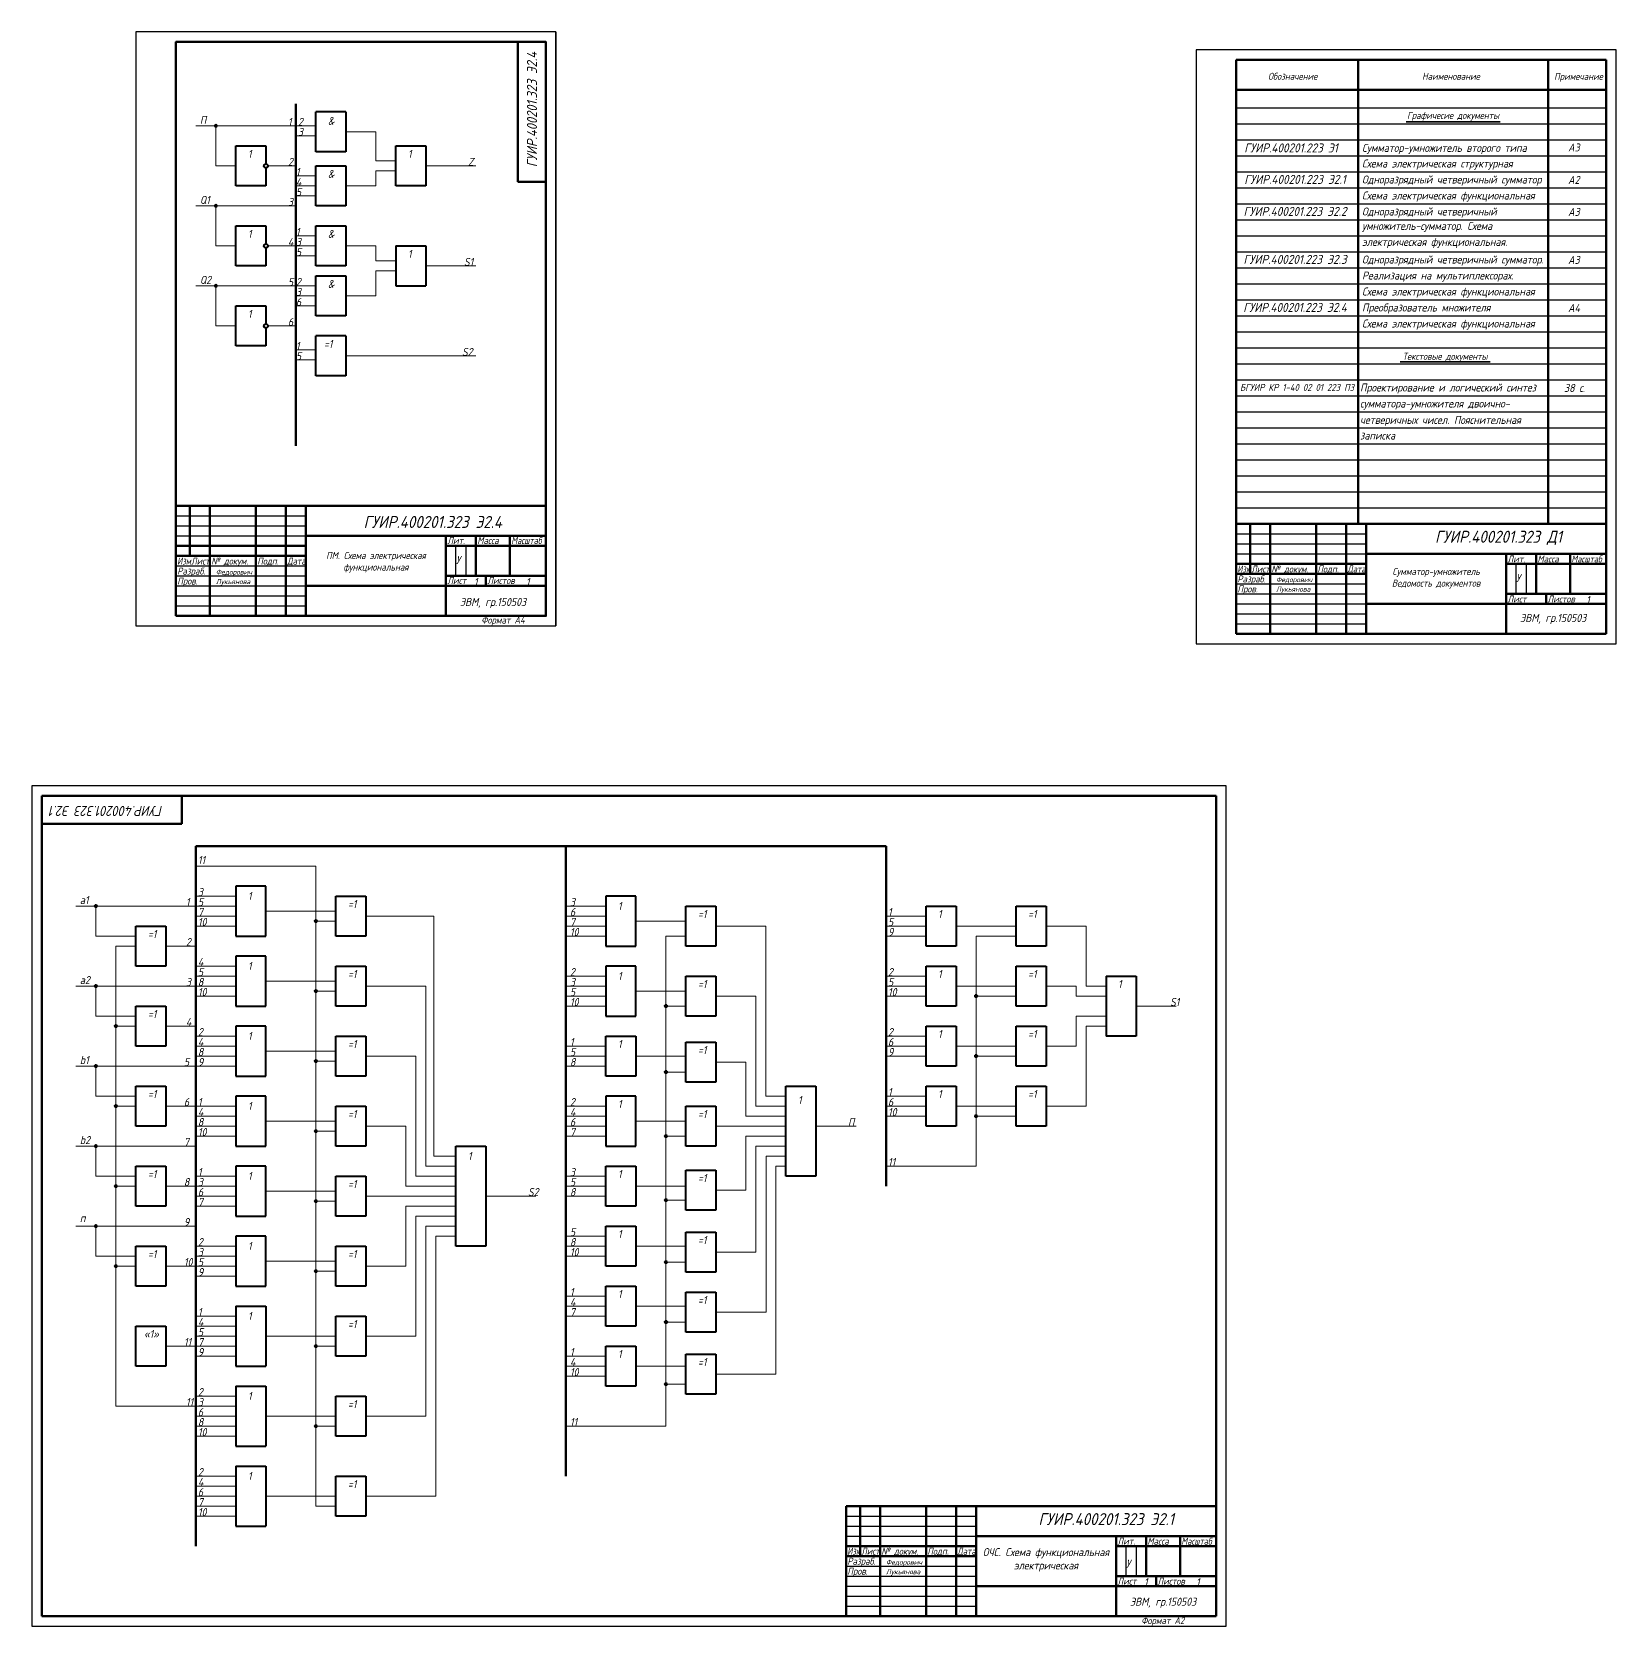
# Model space of a CAD drawing. Header units: millimetres. Extents: x 0 to 1290, y 0 to 797.
# Drawn here: x 498 to 1290, y 0 to 797 of the extents above; entities that cross this region are included whole.
import ezdxf

# ---------------------------------------------------------------- set-up
doc = ezdxf.new("R2010")
doc.units = ezdxf.units.MM
doc.header["$LTSCALE"] = 0.5
doc.layers.get('0').update_dxf_attribs({"lineweight": 60})
doc.layers.get('Defpoints').update_dxf_attribs({"color": 5})
doc.layers.add('4-текст', color=7, linetype='Continuous', true_color=0x00ad00)
doc.layers.add('провода', color=122, linetype='Continuous', lineweight=15)
doc.layers.add('фигуры', color=7, linetype='Continuous', lineweight=40)
doc.styles.get("Standard").update_dxf_attribs({"font": 'isocpeui.ttf', "width": 0.9})

msp = doc.modelspace()

# ---------------------------------------------------------------- linework, layer by layer
for p, q in [((741, 792), (741, 722)), ((1100, 783), (1285, 783)), ((1100, 783), (1100, 496.04)), ((1161, 768), (1161, 783)), ((1285, 783), (1284.96, 496.04)), ((1100, 768), (1285, 767.97)), ((1161, 768), (1161, 551.04)), ((1256.01, 767.98), (1256, 551.04)), ((741, 722), (755, 722)), ((1100, 496.04), (1284.96, 496.04)), ((1285, 496.04), (1100, 496.04)), ((503, 415), (503, 401)), ((573, 401), (573, 415)), ((503, 401), (573, 401)), ((1040, 45), (1040, 40))]:
    msp.add_line(p, q)
at = {"lineweight": 60}
for p, q in [((1256, 768), (1256, 783)), ((1090, 60), (905, 60)), ((905, 5), (905, 60)), ((912, 60), (912, 35)), ((922, 5), (922, 60)), ((945, 60), (945, 5)), ((960, 5), (960, 60)), ((970, 60), (970, 5)), ((905, 40), (970, 40)), ((970, 45), (1090, 45)), ((1040, 5), (1040, 45)), ((1040, 40), (1090, 40)), ((1055, 45), (1055, 25)), ((1072, 25), (1072, 45)), ((905, 35), (970, 35)), ((1040, 25), (1090, 25)), ((1060, 20), (1060, 25)), ((970, 20), (1090, 20))]:
    msp.add_line(p, q, dxfattribs=at)
at = {"lineweight": 50}
for p, q in [((630, 761), (630, 590)), ((765, 390), (765, 75))]:
    msp.add_line(p, q, dxfattribs=at)
at = {"color": 7, "linetype": 'Continuous', "lineweight": -3}
for p, q in [((1100, 758.96), (1285, 758.96)), ((1100, 751), (1285, 751)), ((1100, 743), (1285, 743)), ((1100, 735), (1285, 735)), ((1100, 727), (1285, 727)), ((1100, 719.04), (1285, 719.04)), ((1100, 711.04), (1285, 711.04)), ((1100, 703.04), (1285, 703.04)), ((1100, 695.04), (1285, 695.04)), ((1100, 687.04), (1285, 687.04)), ((1100, 679.04), (1285, 679.04)), ((1100, 671.04), (1285, 671.04)), ((1100, 663.04), (1285, 663.04)), ((1100, 655.04), (1285, 655.04)), ((1100, 647.04), (1285, 647.04)), ((1100, 639.04), (1285, 639.04)), ((1100, 631.04), (1285, 631.04)), ((1100, 623.04), (1285, 623.04)), ((1100, 615.04), (1285, 615.04)), ((1100, 607.04), (1285, 607.04)), ((1100, 599.04), (1285, 599.04)), ((1100, 591.04), (1285, 591.04)), ((1100, 583.04), (1285, 583.04)), ((1100, 575.04), (1285, 575.04)), ((1100, 567.04), (1285, 567.04)), ((1100, 559.04), (1285, 559.04)), ((570, 555), (635, 555)), ((570, 550), (635, 550)), ((1100, 551.04), (1285, 551.04)), ((570, 545), (635, 545)), ((1100, 546.04), (1165, 546.04)), ((710, 525), (710, 540)), ((715, 540), (715, 525)), ((1100, 541.04), (1165, 541.04)), ((1100, 536.04), (1165, 536.04)), ((570, 530), (635, 530)), ((1240, 516.04), (1240, 531.04)), ((1245, 531.04), (1245, 516.04)), ((570, 525), (635, 525)), ((570, 520), (635, 520)), ((1100, 521.04), (1165, 521.04)), ((570, 515), (635, 515)), ((1100, 516.04), (1165, 516.04)), ((1100, 511.04), (1165, 511.04)), ((570, 510), (635, 510)), ((1100, 506.04), (1165, 506.04)), ((1100, 501.04), (1165, 501.04))]:
    msp.add_line(p, q, dxfattribs=at)
at = {"lineweight": 35}
for p, q in [((1185, 752), (1232, 752)), ((1182, 632), (1227, 632))]:
    msp.add_line(p, q, dxfattribs=at)
at = {"color": 7, "linetype": 'Continuous', "lineweight": 60}
for p, q in [((755, 560), (570, 560)), ((570, 505), (570, 560)), ((577, 560), (577, 535)), ((587, 505), (587, 560)), ((610, 560), (610, 505)), ((625, 505), (625, 560)), ((635, 560), (635, 505)), ((1285, 551.04), (1100, 551.04)), ((1107, 551.04), (1107, 526.04)), ((1117, 496.04), (1117, 551.04)), ((1140, 551.04), (1140, 496.04)), ((1155, 496.04), (1155, 551.04)), ((1165, 551.04), (1165, 496.04)), ((635, 545), (755, 545)), ((705, 505), (705, 545)), ((720, 545), (720, 525)), ((737, 525), (737, 545)), ((570, 540), (635, 540)), ((570, 535), (635, 535)), ((705, 540), (755, 540)), ((1165, 536.04), (1285, 536.04)), ((1235, 496.04), (1235, 536.04)), ((1250, 536.04), (1250, 516.04)), ((1267, 516.04), (1267, 536.04)), ((1100, 531.04), (1165, 531.04)), ((1100, 526.04), (1165, 526.04)), ((1235, 531.04), (1285, 531.04)), ((635, 520), (755, 520)), ((705, 525), (755, 525)), ((725, 520), (725, 525)), ((1165, 511.04), (1285, 511.04)), ((1235, 516.04), (1285, 516.04)), ((1255, 511.04), (1255, 516.04))]:
    msp.add_line(p, q, dxfattribs=at)
at = {"color": 7, "linetype": 'Continuous'}
for p, q in [((705, 545), (705, 540)), ((1235, 536.04), (1235, 531.04))]:
    msp.add_line(p, q, dxfattribs=at)
at = {"lineweight": -3}
for p, q in [((905, 55), (970, 55)), ((905, 50), (970, 50)), ((905, 45), (970, 45)), ((1045, 25), (1045, 40)), ((1050, 40), (1050, 25)), ((905, 30), (970, 30)), ((905, 25), (970, 25)), ((905, 20), (970, 20)), ((905, 15), (970, 15)), ((905, 10), (970, 10))]:
    msp.add_line(p, q, dxfattribs=at)
at = {"color": 7, "linetype": 'Continuous', "lineweight": 60}
msp.add_lwpolyline([(570, 505), (755, 505), (755, 792), (570, 792)], close=True, dxfattribs=at)
for centre, radius in [((590, 750), 0.5), ((590, 710), 0.5), ((590, 670), 0.5), ((530, 360), 0.5), ((640, 352.5), 0.5), ((530, 320), 0.5), ((640, 317.5), 0.5), ((970, 315), 0.5), ((815, 310), 0.5), ((540, 300), 0.5), ((530, 280), 0.5), ((640, 282.5), 0.5), ((970, 285), 0.5), ((815, 277), 0.5), ((540, 260), 0.5), ((970, 255), 0.5), ((640, 247.5), 0.5), ((530, 240), 0.5), ((815, 245), 0.5), ((540, 220), 0.5), ((640, 212.5), 0.5), ((815, 213), 0.5), ((530, 200), 0.5), ((540, 180), 0.5), ((640, 177.5), 0.5), ((815, 182), 0.5), ((815, 152), 0.53), ((640, 140), 0.5), ((815, 121), 0.5), ((640, 100), 0.5)]:
    msp.add_circle(centre, radius)
at = {"layer": 'Defpoints'}
for p, q in [((760, 797), (760, 500)), ((1095, 420), (498, 420)), ((498, 420), (498, 0)), ((1095, 0), (1095, 420)), ((498, 0), (1095, 0))]:
    msp.add_line(p, q, dxfattribs=at)
for points in [[(550, 500), (760, 500), (760, 797), (550, 797)], [(1080, 491), (1290, 491), (1290, 788), (1080, 788)]]:
    msp.add_lwpolyline(points, close=True, dxfattribs=at)
at = {"layer": 'провода', "lineweight": 15}
for p, q in [((630, 750), (580, 750)), ((590, 750), (590, 730)), ((590, 730), (600, 730)), ((616, 730), (630, 730)), ((630, 725), (640, 725)), ((630, 720), (640, 720)), ((655, 720), (670, 720)), ((630, 710), (580, 710)), ((590, 710), (590, 690)), ((630, 715), (640, 715)), ((630, 695), (640, 695)), ((590, 690), (600, 690)), ((616, 690), (630, 690)), ((630, 690), (640, 690)), ((655, 690), (670, 690)), ((630, 685), (640, 685)), ((630, 670), (580, 670)), ((590, 670), (590, 650)), ((630, 670), (640, 670)), ((630, 665), (640, 665)), ((655, 665), (670, 665)), ((630, 660), (640, 660)), ((590, 650), (600, 650)), ((616, 650), (630, 650)), ((580, 360), (520, 360)), ((530, 360), (530, 345)), ((665, 355), (680, 355)), ((530, 345), (550, 345)), ((840, 350), (855, 350)), ((565, 340), (580, 340)), ((580, 320), (520, 320)), ((530, 320), (530, 305)), ((665, 320), (680, 320)), ((840, 315), (855, 315)), ((530, 305), (550, 305)), ((565, 300), (580, 300)), ((580, 280), (520, 280)), ((530, 280), (530, 265)), ((665, 285), (680, 285)), ((840, 282), (855, 282)), ((530, 265), (550, 265)), ((565, 260), (580, 260)), ((665, 250), (685, 250)), ((840, 250), (855, 250)), ((580, 240), (520, 240)), ((530, 240), (530, 225)), ((530, 225), (550, 225)), ((565, 220), (580, 220)), ((840, 218), (855, 218)), ((665, 215), (680, 215)), ((580, 200), (520, 200)), ((530, 200), (530, 185)), ((530, 185), (550, 185)), ((840, 187), (855, 187)), ((565, 180), (580, 180)), ((665, 180), (685, 180)), ((840, 157), (855, 157)), ((665, 145), (680, 145)), ((565, 140), (580, 140)), ((840, 126), (870, 126)), ((665, 105), (680, 105)), ((665, 65), (680, 65))]:
    msp.add_line(p, q, dxfattribs=at)
at = {"layer": 'провода'}
for p, q in [((630, 750), (640, 750)), ((630, 745), (640, 745)), ((655, 747), (670, 747)), ((670, 747), (670, 732.5)), ((670, 732.5), (680, 732.5)), ((670, 720), (670, 727.5)), ((670, 727.5), (680, 727.5)), ((695, 730), (720, 730)), ((670, 690), (670, 682.5)), ((680, 690), (680, 690)), ((680, 682.5), (670, 682.5)), ((680, 677.5), (670, 677.5)), ((670, 665), (670, 677.5)), ((695, 680), (720, 680)), ((630, 638), (640, 638)), ((630, 633), (640, 633)), ((655, 635), (720, 635)), ((580, 380), (640, 380)), ((640, 380), (640, 60)), ((580, 365), (600, 365)), ((580, 360), (600, 360)), ((765, 360), (785, 360)), ((580, 355), (600, 355)), ((615, 357.5), (650, 357.5)), ((650, 352.5), (640, 352.5)), ((680, 355), (699, 355)), ((699, 355), (699, 235)), ((765, 355), (785, 355)), ((800, 352.5), (825, 352.5)), ((945, 355), (925, 355)), ((580, 350), (600, 350)), ((765, 350), (785, 350)), ((765, 345), (785, 345)), ((815, 100), (815, 345)), ((815, 345), (825, 345)), ((865, 350), (855, 350)), ((865, 265), (865, 350)), ((945, 350), (925, 350)), ((945, 345), (925, 345)), ((960, 350), (970, 350)), ((970, 350), (990, 350)), ((970, 230), (970, 345)), ((970, 345), (990, 345)), ((1005, 350), (1020, 350)), ((1025, 350), (1020, 350)), ((1025, 320), (1025, 350)), ((540, 110), (540, 340)), ((540, 340), (550, 340)), ((580, 330), (600, 330)), ((580, 325), (600, 325)), ((580, 320), (600, 320)), ((615, 322.5), (650, 322.5)), ((680, 320), (695, 320)), ((695, 320), (695, 230)), ((785, 325), (765, 325)), ((785, 320), (765, 320)), ((945, 325), (925, 325)), ((945, 320), (925, 320)), ((960, 320), (990, 320)), ((1005, 320), (1020, 320)), ((1020, 320), (1020, 315)), ((1035, 320), (1025, 320)), ((580, 315), (600, 315)), ((650, 317.5), (640, 317.5)), ((785, 315), (765, 315)), ((785, 315), (765, 315)), ((800, 317.5), (825, 317.5)), ((860, 315), (855, 315)), ((860, 260), (860, 315)), ((945, 315), (925, 315)), ((970, 315), (990, 315)), ((1020, 315), (1035, 315)), ((785, 310), (765, 310)), ((815, 310), (825, 310)), ((1020, 290), (1020, 305)), ((1020, 305), (1035, 305)), ((1050, 310), (1070, 310)), ((540, 300), (550, 300)), ((580, 295), (600, 295)), ((945, 295), (925, 295)), ((1035, 300), (1025, 300)), ((1025, 300), (1025, 260)), ((580, 290), (600, 290)), ((615, 287.5), (650, 287.5)), ((785, 290), (765, 290)), ((945, 290), (925, 290)), ((960, 290), (990, 290)), ((1005, 290), (1020, 290)), ((580, 285), (600, 285)), ((580, 280), (600, 280)), ((650, 282.5), (640, 282.5)), ((680, 285), (690, 285)), ((690, 285), (690, 225)), ((785, 285), (765, 285)), ((785, 280), (765, 280)), ((800, 285), (825, 285)), ((855, 282), (855, 255)), ((945, 285), (925, 285)), ((970, 285), (990, 285)), ((815, 277), (825, 277)), ((865, 265), (875, 265)), ((945, 265), (925, 265)), ((540, 260), (550, 260)), ((580, 260), (600, 260)), ((785, 260), (765, 260)), ((875, 260), (860, 260)), ((945, 260), (925, 260)), ((960, 260), (990, 260)), ((1005, 260), (1020, 260)), ((1025, 260), (1020, 260)), ((580, 255), (600, 255)), ((580, 250), (600, 250)), ((615, 252.5), (650, 252.5)), ((650, 247.5), (640, 247.5)), ((685, 250), (685, 220)), ((785, 255), (765, 255)), ((785, 250), (765, 250)), ((800, 252.5), (825, 252.5)), ((875, 255), (855, 255)), ((855, 250), (875, 250)), ((890, 250), (910, 250)), ((945, 255), (925, 255)), ((970, 255), (990, 255)), ((580, 245), (600, 245)), ((785, 245), (765, 245)), ((815, 245), (825, 245)), ((875, 245), (855, 245)), ((855, 218), (855, 245)), ((860, 240), (860, 187)), ((860, 240), (875, 240)), ((699, 235), (705, 235)), ((710, 235), (705, 235)), ((865.01, 235), (865.01, 157)), ((865.01, 235), (875, 235)), ((580, 225), (600, 225)), ((690, 225), (705, 225)), ((695, 230), (705, 230)), ((710, 230), (705, 230)), ((710, 225), (705, 225)), ((765, 225), (785, 225)), ((870, 230), (870, 126)), ((870, 230), (875, 230)), ((970, 230), (925, 230)), ((540, 220), (550, 220)), ((580, 220), (600, 220)), ((615, 217.5), (650, 217.5)), ((685, 220), (705, 220)), ((705, 220), (710, 220)), ((785, 220), (765, 220)), ((800, 220), (825, 220)), ((580, 215), (600, 215)), ((580, 210), (600, 210)), ((650, 212.5), (640, 212.5)), ((680, 215), (710, 215)), ((685, 180), (685, 210)), ((685, 210), (705, 210)), ((710, 210), (705, 210)), ((725, 215), (750, 215)), ((785, 215), (765, 215)), ((815, 213), (825, 213)), ((690, 145), (690, 205)), ((690, 205), (705, 205)), ((695, 105), (695, 200)), ((695, 200), (705, 200)), ((710, 205), (705, 205)), ((710, 200), (705, 200)), ((700, 195), (710, 195)), ((700, 65), (700, 195)), ((765, 195), (785, 195)), ((580, 190), (600, 190)), ((580, 185), (600, 185)), ((785, 190), (765, 190)), ((785, 185), (765, 185)), ((800, 190), (825, 190)), ((860, 187), (855, 187)), ((540, 180), (550, 180)), ((580, 180), (600, 180)), ((615, 182.5), (650, 182.5)), ((650, 177.5), (640, 177.5)), ((815, 182), (825, 182)), ((580, 175), (600, 175)), ((765, 165), (785, 165)), ((785, 160), (765, 160)), ((800, 160), (825, 160)), ((580, 155), (600, 155)), ((785, 155), (765, 155)), ((815, 152), (825, 152)), ((865.01, 157), (855, 157)), ((580, 150), (600, 150)), ((580, 145), (600, 145)), ((615, 145), (650, 145)), ((680, 145), (690, 145)), ((580, 140), (600, 140)), ((650, 140), (640, 140)), ((580, 135), (600, 135)), ((765, 135), (785, 135)), ((785, 130), (765, 130)), ((800, 130), (825, 130)), ((785, 125), (765, 125)), ((815, 121), (825, 121)), ((580, 115), (600, 115)), ((580, 110), (540, 110)), ((580, 110), (600, 110)), ((580, 105), (600, 105)), ((615, 105), (650, 105)), ((680, 105), (695, 105)), ((580, 100), (600, 100)), ((650, 100), (640, 100)), ((765, 100), (815, 100)), ((580, 95), (600, 95)), ((580, 75), (600, 75)), ((580, 70), (600, 70)), ((580, 65), (600, 65)), ((615, 65), (650, 65)), ((680, 65), (700, 65)), ((580, 60), (600, 60)), ((640, 60), (650, 60)), ((580, 55), (600, 55))]:
    msp.add_line(p, q, dxfattribs=at)
at = {"layer": 'фигуры', "lineweight": 40}
for p, q in [((640, 737), (640, 757)), ((655, 757), (640, 757)), ((655, 757), (655, 737)), ((600, 740), (615, 740)), ((600, 720), (600, 740)), ((615, 740), (615, 731)), ((655, 737), (640, 737)), ((615, 729), (615, 720)), ((640, 730), (655, 730)), ((640, 710), (640, 730)), ((655, 730), (655, 710)), ((615, 720), (600, 720)), ((655, 710), (640, 710)), ((600, 700), (615, 700)), ((600, 680), (600, 700)), ((615, 700), (615, 691)), ((640, 700), (655, 700)), ((640, 680), (640, 700)), ((655, 700), (655, 680)), ((615, 689), (615, 680)), ((680, 690), (695, 690)), ((680, 690), (680, 670)), ((695, 690), (695, 670)), ((615, 680), (600, 680)), ((655, 680), (640, 680)), ((640, 675), (655, 675)), ((640, 655), (640, 675)), ((655, 675), (655, 655)), ((680, 670), (695, 670)), ((600, 660), (615, 660)), ((600, 640), (600, 660)), ((615, 660), (615, 651)), ((655, 655), (640, 655)), ((615, 649), (615, 640)), ((615, 640), (600, 640)), ((640, 625), (640, 645)), ((655, 645), (640, 645)), ((655, 645), (655, 625)), ((655, 625), (640, 625)), ((650, 365), (665, 365)), ((650, 345), (650, 365)), ((665, 365), (665, 354)), ((825, 360), (840, 360)), ((825, 340), (825, 360)), ((840, 360), (840, 349)), ((990, 360), (1005, 360)), ((990, 340), (990, 360)), ((1005, 360), (1005, 349)), ((665, 354), (665, 345)), ((550, 350), (565, 350)), ((550, 330), (550, 350)), ((565, 350), (565, 339)), ((665, 345), (650, 345)), ((840, 349), (840, 340)), ((1005, 349), (1005, 340)), ((565, 339), (565, 330)), ((840, 340), (825, 340)), ((1005, 340), (990, 340)), ((565, 330), (550, 330)), ((650, 330), (665, 330)), ((650, 310), (650, 330)), ((665, 330), (665, 319)), ((990, 330), (1005, 330)), ((990, 310), (990, 330)), ((1005, 330), (1005, 319)), ((665, 319), (665, 310)), ((825, 325), (840, 325)), ((825, 305), (825, 325)), ((840, 325), (840, 314)), ((1005, 319), (1005, 310)), ((840, 314), (840, 305)), ((550, 310), (565, 310)), ((550, 290), (550, 310)), ((565, 310), (565, 299)), ((665, 310), (650, 310)), ((840, 305), (825, 305)), ((1005, 310), (990, 310)), ((565, 299), (565, 290)), ((650, 295), (665, 295)), ((650, 275), (650, 295)), ((665, 295), (665, 284)), ((990, 300), (1005, 300)), ((990, 280), (990, 300)), ((1005, 300), (1005, 289)), ((565, 290), (550, 290)), ((825, 292), (840, 292)), ((825, 272), (825, 292)), ((840, 292), (840, 281)), ((1005, 289), (1005, 280)), ((665, 284), (665, 275)), ((840, 281), (840, 272)), ((1005, 280), (990, 280)), ((665, 275), (650, 275)), ((840, 272), (825, 272)), ((550, 270), (565, 270)), ((550, 250), (550, 270)), ((565, 270), (565, 259)), ((990, 270), (1005, 270)), ((990, 250), (990, 270)), ((1005, 270), (1005, 259)), ((565, 259), (565, 250)), ((650, 260), (665, 260)), ((650, 240), (650, 260)), ((665, 260), (665, 249)), ((825, 260), (840, 260)), ((825, 240), (825, 260)), ((840, 260), (840, 249)), ((1005, 259), (1005, 250)), ((565, 250), (550, 250)), ((665, 249), (665, 240)), ((840, 249), (840, 240)), ((1005, 250), (990, 250)), ((665, 240), (650, 240)), ((840, 240), (825, 240)), ((550, 230), (565, 230)), ((550, 210), (550, 230)), ((565, 230), (565, 219)), ((650, 225), (665, 225)), ((650, 205), (650, 225)), ((665, 225), (665, 214)), ((825, 228), (840, 228)), ((825, 208), (825, 228)), ((840, 228), (840, 217)), ((565, 219), (565, 210)), ((840, 217), (840, 208)), ((565, 210), (550, 210)), ((665, 214), (665, 205)), ((840, 208), (825, 208)), ((665, 205), (650, 205)), ((825, 197), (840, 197)), ((825, 177), (825, 197)), ((840, 197), (840, 186)), ((550, 190), (565, 190)), ((550, 170), (550, 190)), ((565, 190), (565, 179)), ((650, 190), (665, 190)), ((650, 170), (650, 190)), ((665, 190), (665, 179)), ((840, 186), (840, 177)), ((565, 179), (565, 170)), ((665, 179), (665, 170)), ((840, 177), (825, 177)), ((565, 170), (550, 170)), ((665, 170), (650, 170)), ((825, 167), (840, 167)), ((825, 147), (825, 167)), ((840, 167), (840, 156)), ((650, 155), (665, 155)), ((650, 135), (650, 155)), ((665, 155), (665, 144)), ((840, 156), (840, 147)), ((550, 150), (565, 150)), ((550, 130), (550, 150)), ((565, 150), (565, 139)), ((665, 144), (665, 135)), ((840, 147), (825, 147)), ((565, 139), (565, 130)), ((825, 136), (840, 136)), ((825, 116), (825, 136)), ((840, 136), (840, 125)), ((565, 130), (550, 130)), ((665, 135), (650, 135)), ((840, 125), (840, 116)), ((650, 115), (665, 115)), ((650, 95), (650, 115)), ((665, 115), (665, 104)), ((840, 116), (825, 116)), ((665, 104), (665, 95)), ((665, 95), (650, 95)), ((650, 75), (665, 75)), ((650, 55), (650, 75)), ((665, 75), (665, 64)), ((665, 64), (665, 55)), ((665, 55), (650, 55))]:
    msp.add_line(p, q, dxfattribs=at)
at = {"layer": 'фигуры'}
for p, q in [((680, 740), (695, 740)), ((680, 720), (680, 740)), ((695, 740), (695, 720)), ((695, 720), (680, 720)), ((600, 370), (600, 345)), ((615, 370), (600, 370)), ((615, 345), (615, 370)), ((785, 365), (785, 340)), ((800, 365), (785, 365)), ((800, 340), (800, 365)), ((945, 360), (960, 360)), ((945, 340), (945, 360)), ((960, 360), (960, 340)), ((600, 345), (615, 345)), ((600, 335), (600, 310)), ((615, 335), (600, 335)), ((615, 310), (615, 335)), ((785, 340), (800, 340)), ((960, 340), (945, 340)), ((785, 330), (785, 305)), ((800, 330), (785, 330)), ((800, 305), (800, 330)), ((945, 330), (960, 330)), ((945, 310), (945, 330)), ((960, 330), (960, 310)), ((1035, 325), (1035, 295)), ((1035, 325), (1050, 325)), ((1050, 325), (1050, 295)), ((600, 310), (615, 310)), ((785, 305), (800, 305)), ((960, 310), (945, 310)), ((600, 300), (600, 275)), ((615, 300), (600, 300)), ((615, 275), (615, 300)), ((785, 295), (800, 295)), ((785, 275), (785, 295)), ((800, 295), (800, 275)), ((945, 300), (960, 300)), ((945, 280), (945, 300)), ((960, 300), (960, 280)), ((1050, 295), (1035, 295)), ((960, 280), (945, 280)), ((600, 275), (615, 275)), ((800, 275), (785, 275)), ((600, 265), (600, 240)), ((615, 265), (600, 265)), ((615, 240), (615, 265)), ((785, 265), (785, 240)), ((800, 265), (785, 265)), ((800, 240), (800, 265)), ((875, 250), (875, 270)), ((875, 270), (890, 270)), ((890, 270), (890, 225)), ((945, 270), (960, 270)), ((945, 250), (945, 270)), ((960, 270), (960, 250)), ((875, 225), (875, 250)), ((960, 250), (945, 250)), ((600, 240), (615, 240)), ((710, 215), (710, 240)), ((710, 240), (725, 240)), ((725, 240), (725, 190)), ((785, 240), (800, 240)), ((600, 230), (600, 205)), ((615, 230), (600, 230)), ((615, 205), (615, 230)), ((785, 230), (800, 230)), ((785, 210), (785, 230)), ((800, 230), (800, 210)), ((890, 225), (875, 225)), ((710, 190), (710, 215)), ((800, 210), (785, 210)), ((600, 205), (615, 205)), ((785, 200), (800, 200)), ((785, 180), (785, 200)), ((800, 200), (800, 180)), ((600, 195), (600, 170)), ((615, 195), (600, 195)), ((615, 170), (615, 195)), ((725, 190), (710, 190)), ((800, 180), (785, 180)), ((600, 170), (615, 170)), ((785, 170), (800, 170)), ((785, 150), (785, 170)), ((800, 170), (800, 150)), ((600, 160), (600, 130)), ((600, 160), (615, 160)), ((615, 160), (615, 130)), ((800, 150), (785, 150)), ((785, 140), (800, 140)), ((785, 120), (785, 140)), ((800, 140), (800, 120)), ((600, 130), (615, 130)), ((600, 120), (600, 90)), ((600, 120), (615, 120)), ((615, 120), (615, 90)), ((800, 120), (785, 120)), ((600, 90), (615, 90)), ((600, 80), (600, 50)), ((600, 80), (615, 80)), ((615, 80), (615, 50)), ((600, 50), (615, 50))]:
    msp.add_line(p, q, dxfattribs=at)
at = {"layer": 'фигуры', "lineweight": 60}
for p, q in [((503, 5), (503, 415)), ((503, 415), (1075, 415)), ((1075, 415), (1090, 415)), ((1090, 415), (1090, 5)), ((1090, 5), (503, 5))]:
    msp.add_line(p, q, dxfattribs=at)
at = {"layer": 'фигуры', "lineweight": 50}
for p, q in [((580, 390), (580, 40)), ((580, 390), (925, 390)), ((925, 390), (925, 220))]:
    msp.add_line(p, q, dxfattribs=at)
at = {"layer": 'фигуры', "lineweight": 40}
for centre in [(615, 730), (615, 690), (615, 650)]:
    msp.add_circle(centre, 1, dxfattribs=at)

# ---------------------------------------------------------------- texts
at = {"color": 7, "linetype": 'Continuous', "width": 0.9}
for s, p in [('Обозначение', (1116, 773.05)), ('Наименование', (1193, 773.05)), ('Примечание', (1259, 773))]:
    msp.add_text(s, height=3.5, dxfattribs=at).set_placement(p)
at = {"color": 7, "linetype": 'Continuous', "lineweight": -3}
for s, width, p in [('Лит.', 0.9, (1235.67, 531.74)), ('Масса', 0.9, (1250.67, 531.74)), ('Масштаб', 0.8, (1267.67, 531.74)), ('Изм.', 0.7, (1100.67, 526.74)), ('Лист', 0.75, (1107.67, 526.74)), ('№ докум.', 0.9, (1117.67, 526.74)), ('Подп.', 0.9, (1140.67, 526.74)), ('Дата', 0.75, (1155.67, 526.74)), ('Разраб.', 0.9, (1100.67, 521.74)), ('Пров.', 0.9, (1100.67, 516.74)), ('Лист', 0.9, (1235.67, 511.74)), ('Листов', 0.9, (1255.67, 511.74))]:
    msp.add_text(s, height=3.5, dxfattribs=dict(at, width=width)).set_placement(p)
at = {"color": 7, "linetype": 'Continuous', "lineweight": 70, "width": 0.9}
msp.add_text('Формат А4', height=3.5, dxfattribs=at).set_placement((722.66, 501.2))
at = {"lineweight": -3, "width": 0.9}
msp.add_text('Формат А2', height=3.5, dxfattribs=at).set_placement((1052.6, 1))
at = {"attachment_point": 1}
for s, width, heights, insert, char_height in [('\\pxqc;Графичесие документы', 95.0049, [0], (1161, 757), 3.5), ('\\pxqc;Текстовые документы', 95.0049, [0], (1157, 636.55), 3.5), ('\\pxqc;ПМ. Схема электрическая\\Pфункциональная', 70.0392, [37.17], (635, 537), 3.5), ('\\pxqc;Сумматор-умножитель\\PВедомость документов', 70.0392, [37.17], (1165, 529), 3.5), ('\\pxqc;ОЧС. Схема функциональная электрическая', 70, [0], (970, 39), 4)]:
    msp.add_mtext_dynamic_manual_height_columns(s, width=width, gutter_width=20, heights=heights, dxfattribs=dict(at, insert=insert, char_height=char_height))
at = {"layer": '4-текст', "lineweight": -3}
for s, width, p in [('Лит.', 0.9, (705.67, 541)), ('Масса', 0.9, (720.67, 541)), ('Масштаб', 0.8, (737.67, 541)), ('Изм.', 0.7, (570.67, 530.7)), ('Лист', 0.75, (577.67, 530.7)), ('№ докум.', 0.9, (587.67, 530.7)), ('Подп.', 0.9, (610.67, 530.7)), ('Дата', 0.75, (625.67, 530.7)), ('Разраб.', 0.9, (570.67, 525.7)), ('Пров.', 0.9, (570.67, 520.7)), ('Лист', 0.9, (705.67, 521)), ('Листов', 0.9, (725.67, 521)), ('Лит.', 0.9, (1040.67, 40.7)), ('Масса', 0.9, (1055.67, 40.7)), ('Масштаб', 0.8, (1072.67, 40.7)), ('Изм.', 0.7, (905.67, 35.7)), ('Разраб.', 0.9, (905.67, 30.7)), ('Лист', 0.75, (912.67, 35.7)), ('№ докум.', 0.9, (922.67, 35.7)), ('Подп.', 0.9, (945.67, 35.7)), ('Дата', 0.75, (960.67, 35.7)), ('Пров.', 0.9, (905.67, 25.7)), ('Лист', 0.9, (1040.67, 20.7)), ('Листов', 0.9, (1060.67, 20.7))]:
    msp.add_text(s, height=3.5, dxfattribs=dict(at, width=width)).set_placement(p)
at = {"layer": 'провода', "width": 0.9}
for s, p in [('У', (710, 531)), ('1', (719, 520)), ('1', (745, 520)), ('У', (1240, 522)), ('1', (1275, 511)), ('У', (1045, 29.2)), ('1', (1054, 20)), ('1', (1080, 20))]:
    msp.add_text(s, height=4, dxfattribs=at).set_placement(p)
at = {"layer": 'провода', "char_height": 5, "attachment_point": 6}
for s, insert, rotation in [('ГУИР.400201.323 Э2.4', (748, 787), 90), ('ГУИР.400201.323 Э2.1', (507, 407.5), 180)]:
    msp.add_mtext_dynamic_manual_height_columns(s, width=70, gutter_width=20, heights=[0], dxfattribs=dict(at, insert=insert, rotation=rotation))
at = {"layer": 'провода'}
for s, width, heights, insert, char_height, attachment_point in [('\\pxqc;ГУИР.400201.223 Э1', 111, [14.67], (1183, 739), 4.5, 6), ('А3', 95.0045, [0], (1266, 741.2), 4, 1), ('Сумматор-умножитель второго типа', 95.0045, [0], (1163, 741), 4, 1), ('\\pxqc;ГУИР.400201.223 Э2.1', 111, [14.67], (1185, 723.25), 4.5, 6), ('Схема электрическая структурная', 95.0045, [0], (1163, 733.2), 4, 1), ('Одноразрядный четверичный сумматор', 95.0045, [0], (1163, 725.2), 4, 1), ('А2', 95.0045, [0], (1266, 725), 4, 1), ('\\pxqc;ГУИР.400201.223 Э2.2', 111, [14.67], (1185, 707.25), 4.5, 6), ('Схема электрическая функциональная', 95.0045, [0], (1163, 717.2), 4, 1), ('умножитель-сумматор. Схема', 95, [0], (1163, 702), 4, 1), ('Одноразрядный четверичный ', 95.0045, [21.4], (1163, 709.2), 4, 1), ('А3', 95.0045, [0], (1266, 709), 4, 1), ('электрическая функциональная.', 95, [0], (1163, 694), 4, 1), ('\\pxqc;ГУИР.400201.223 Э2.3', 111, [14.67], (1185, 683.25), 4.5, 6), ('Одноразрядный четверичный сумматор.', 95.0045, [0], (1163, 685.2), 4, 1), ('А3', 95.0045, [0], (1266, 685), 4, 1), ('Реализация на мультиплексорах.', 95.0045, [0], (1163, 677.2), 4, 1), ('\\pxqc;ГУИР.400201.223 Э2.4', 111, [14.67], (1185, 659.25), 4.5, 6), ('Схема электрическая функциональная', 95.0045, [0], (1163, 669.2), 4, 1), ('Преобразователь множителя', 95.0045, [0], (1163, 661.2), 4, 1), ('А4', 95.0045, [0], (1266, 661), 4, 1), ('Схема электрическая функциональная', 95.0045, [0], (1163, 653.2), 4, 1), ('\\pxqc;БГУИР КР 1-40 02 01 223 ПЗ', 111, [14.67], (1186, 619.25), 3.5, 6), ('Проектирование и логический синтез', 95.0045, [0], (1162, 621.2), 4, 1), ('38 с.', 95.0045, [0], (1264, 621), 4, 1), ('сумматора-умножителя двоично-', 95.0045, [0], (1162, 613.2), 4, 1), ('четверичных чисел. Пояснительная ', 95.0045, [0], (1162, 605), 4, 1), ('записка', 95.0045, [0], (1162, 597.2), 4, 1), ('ГУИР.400201.323 Э2.4', 78, [0], (733, 552), 6, 6), ('ГУИР.400201.323 Д1', 78, [0], (1263, 544), 6, 6), ('Федорович', 23, [0], (590, 528.2), 2.5, 1), ('Лукьянова', 23, [0], (590, 523.45), 2.5, 1), ('Лукьянова', 23, [0], (1120, 519.65), 2.5, 1), ('Федорович', 23, [0], (1120, 524.4), 2.5, 1), ('ЭВМ, гр.150503', 50, [0], (712, 514), 4, 1), ('ЭВМ, гр.150503', 50, [0], (1242, 506), 4, 1), ('ГУИР.400201.323 Э2.1', 84, [0], (1069, 53.5), 6, 6), ('Федорович', 23, [0], (925, 33.2), 2.5, 1), ('Лукьянова', 23, [0], (925, 28.45), 2.5, 1), ('ЭВМ, гр.150503', 50, [0], (1047, 14.2), 4, 1)]:
    msp.add_mtext_dynamic_manual_height_columns(s, width=width, gutter_width=20, heights=heights, dxfattribs=dict(at, insert=insert, char_height=char_height, attachment_point=attachment_point))
at = {"layer": 'фигуры', "width": 0.9}
for s, p in [('П', (582, 751)), ('1', (626, 750)), ('2', (631, 750)), ('&', (646, 750.5)), ('3', (631, 745)), ('1', (606, 734)), ('2', (626, 730)), ('1', (686, 734)), ('Z', (716, 730)), ('1', (630, 725)), ('&', (646, 724)), ('5', (630, 715)), ('4', (630, 720)), ('Q1', (582, 711)), ('3', (626, 710)), ('1', (606, 694)), ('4', (626, 690)), ('3', (630, 690)), ('1', (630, 695)), ('&', (646, 694)), ('5', (630, 685)), ('1', (686, 684)), ('S1', (714, 680)), ('Q2', (582, 671)), ('5', (626, 670)), ('2', (630, 670)), ('&', (646, 669)), ('3', (630, 665)), ('6', (630, 660)), ('1', (606, 654)), ('6', (626, 650)), ('1', (630, 638)), ('=1', (644, 639)), ('S2', (713, 635)), ('5', (630, 633)), ('11', (581, 381)), ('3', (581, 365)), ('1', (606, 363)), ('a1', (522, 361)), ('1', (575, 360)), ('5', (581, 360)), ('7', (581, 355)), ('=1', (656, 359)), ('3', (767, 360)), ('6', (767, 355)), ('1', (791, 358)), ('1', (926, 355)), ('10', (581, 350)), ('7', (767, 350)), ('=1', (831, 354)), ('5', (926, 350)), ('1', (951, 354)), ('=1', (996, 354)), ('=1', (556, 344)), ('2', (575, 340)), ('10', (767, 345)), ('9', (926, 345)), ('5', (581, 325)), ('4', (581, 330)), ('1', (606, 328)), ('=1', (656, 324)), ('2', (767, 325)), ('1', (791, 323)), ('2', (926, 325)), ('1', (951, 324)), ('=1', (996, 324)), ('а2', (522, 321)), ('3', (575, 320)), ('8', (581, 320)), ('10', (581, 315)), ('3', (767, 320)), ('5', (767, 315)), ('=1', (831, 319)), ('5', (926, 320)), ('10', (926, 315)), ('1', (1041, 319)), ('10', (767, 310)), ('S1', (1067, 310)), ('=1', (556, 304)), ('4', (575, 300)), ('2', (581, 295)), ('1', (606, 293)), ('2', (926, 295)), ('1', (951, 294)), ('=1', (996, 294)), ('4', (581, 290)), ('8', (581, 285)), ('=1', (656, 289)), ('5', (767, 285)), ('1', (767, 290)), ('1', (791, 289)), ('=1', (831, 286)), ('6', (926, 290)), ('9', (926, 285)), ('b1', (522, 281)), ('5', (574, 280)), ('9', (581, 280)), ('8', (767, 280)), ('=1', (556, 264)), ('6', (574, 260)), ('1', (581, 260)), ('2', (767, 260)), ('1', (881, 261)), ('6', (926, 260)), ('1', (926, 265)), ('1', (951, 264)), ('=1', (996, 264)), ('4', (581, 255)), ('1', (606, 258)), ('=1', (656, 254)), ('4', (767, 255)), ('1', (791, 259)), ('=1', (831, 254)), ('10', (926, 255)), ('8', (581, 250)), ('10', (581, 245)), ('6', (767, 250)), ('7', (767, 245)), ('П', (906, 250)), ('b2', (522, 241)), ('7', (574, 240)), ('1', (716, 233)), ('11', (926, 230)), ('=1', (556, 224)), ('8', (574, 220)), ('3', (581, 220)), ('1', (581, 225)), ('1', (606, 223)), ('3', (767, 225)), ('5', (767, 220)), ('1', (791, 224)), ('=1', (831, 222)), ('6', (581, 215)), ('=1', (656, 219)), ('S2', (746, 215)), ('8', (767, 215)), ('7', (581, 210)), ('п', (522, 202)), ('9', (574, 200)), ('2', (581, 190)), ('1', (606, 188)), ('5', (767, 195)), ('8', (767, 190)), ('1', (791, 194)), ('=1', (831, 191)), ('=1', (556, 184)), ('10', (574, 180)), ('3', (581, 185)), ('5', (581, 180)), ('=1', (656, 184)), ('10', (767, 185)), ('9', (581, 175)), ('1', (767, 165)), ('1', (791, 164)), ('4', (767, 160)), ('=1', (831, 161)), ('4', (581, 150)), ('1', (581, 155)), ('1', (606, 153)), ('=1', (656, 149)), ('7', (767, 155)), ('«1»', (554, 144)), ('11', (574, 140)), ('5', (581, 145)), ('7', (581, 140)), ('9', (581, 135)), ('1', (767, 135)), ('1', (791, 134)), ('4', (767, 130)), ('10', (767, 125)), ('=1', (831, 130)), ('11', (575, 110)), ('2', (581, 115)), ('3', (581, 110)), ('1', (606, 113)), ('=1', (656, 109)), ('6', (581, 105)), ('8', (581, 100)), ('11', (767, 100)), ('10', (581, 95)), ('2', (581, 75)), ('4', (581, 70)), ('1', (606, 73)), ('=1', (656, 69)), ('6', (581, 65)), ('7', (581, 60)), ('10', (581, 55))]:
    msp.add_text(s, height=4, dxfattribs=at).set_placement(p)

doc.saveas('drawing.dxf')
